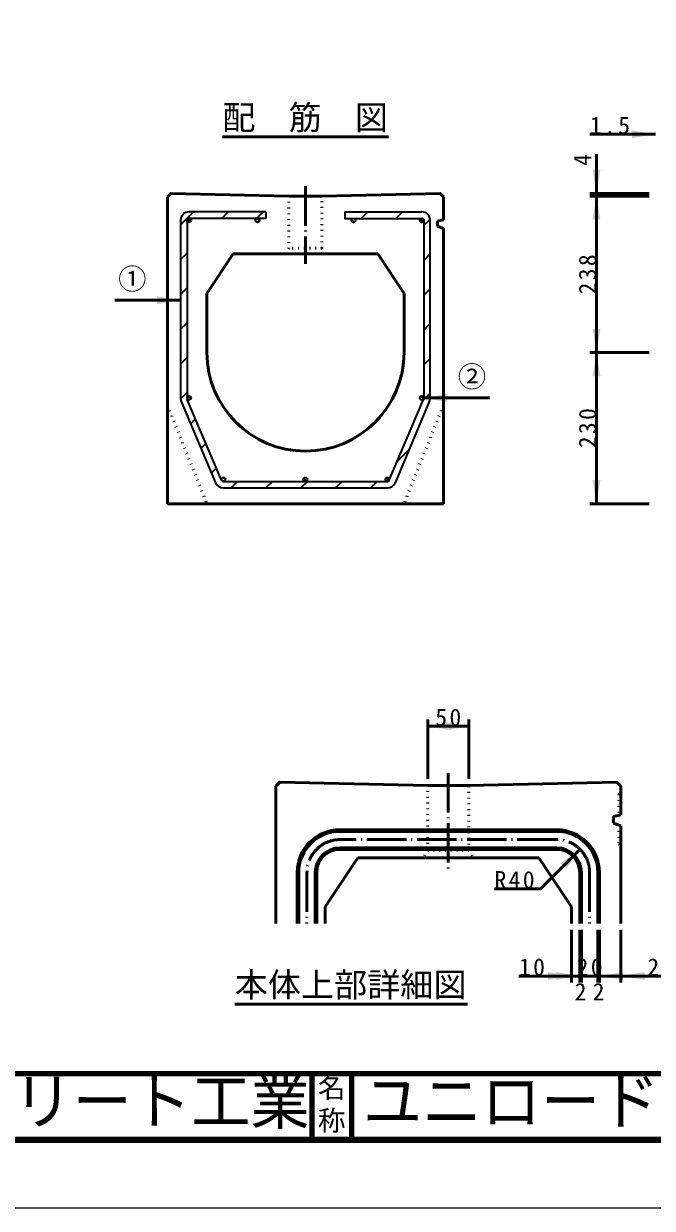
# Model space of a CAD drawing. Units: millimetres, scale not verified. Extents: x -2102 to 2102, y -1485 to 1485.
# Drawn here: x -1146 to -190, y -1485 to 317 of the extents above; entities that cross this region are included whole.
import ezdxf
from ezdxf.enums import TextEntityAlignment as Align

# ---------------------------------------------------------------- set-up
doc = ezdxf.new("R2010")
doc.units = ezdxf.units.MM
doc.header["$LTSCALE"] = 5
doc.linetypes.add('DOTTED', pattern=[1.75, 0.25, -1.5])
doc.linetypes.add('LONG_DASHED_DOTTED', pattern=[15.25, 12, -1.5, 0.25, -1.5])
doc.layers.add('0-0_V-nasSTD', color=7, linetype='Continuous', lineweight=35)
doc.layers.add('0-1_0', color=7, linetype='Continuous', lineweight=50)
doc.styles.add('ＭＳ ゴシック', font='')
doc.styles.get('ＭＳ ゴシック').set_extended_font_data('MS Gothic')

msp = doc.modelspace()

# ---------------------------------------------------------------- linework, layer by layer
at = {"layer": '0-0_V-nasSTD', "lineweight": 50}
for p, q in [((-742.443, 54.89), (-692.443, 54.89)), ((-531.307, -841.595), (-468.807, -841.595))]:
    msp.add_line(p, q, dxfattribs=at)
at = {"layer": '0-0_V-nasSTD', "linetype": 'DOTTED', "lineweight": 50}
for p, q in [((-742.443, 54.89), (-742.443, -24.11)), ((-692.443, -24.11), (-692.443, 54.89)), ((-742.443, -24.11), (-747.639, -33.11)), ((-692.443, -24.11), (-742.443, -24.11)), ((-692.443, -24.11), (-687.246, -33.11)), ((-531.307, -841.595), (-531.307, -940.345)), ((-468.807, -940.345), (-468.807, -841.595)), ((-531.307, -940.345), (-537.802, -951.595)), ((-468.807, -940.345), (-531.307, -940.345)), ((-468.807, -940.345), (-462.311, -951.595))]:
    msp.add_line(p, q, dxfattribs=at)
at = {"layer": '0-0_V-nasSTD'}
for p, q in [((-907.443, 11.304), (-887.856, 30.89)), ((-896.42, 20.146), (-892.186, 15.913)), ((-777.443, 30.89), (-894.443, 30.89)), ((-777.443, 20.89), (-894.443, 20.89)), ((-844.823, 20.89), (-834.823, 30.89)), ((-791.79, 20.89), (-781.79, 30.89)), ((-791.038, 20.831), (-787.502, 17.295)), ((-777.443, 30.89), (-777.443, 20.89)), ((-657.443, 30.89), (-540.443, 30.89)), ((-647.363, 18.577), (-643.756, 14.97)), ((-632.691, 20.89), (-622.691, 30.89)), ((-579.658, 20.89), (-569.658, 30.89)), ((-542.646, 19.926), (-538.407, 15.687)), ((-537.443, 10.073), (-527.601, 19.914)), ((-907.443, 17.89), (-907.443, -252.409)), ((-897.443, 17.89), (-897.443, -253.561)), ((-537.443, 17.89), (-537.443, -253.561)), ((-527.443, -251.491), (-527.443, 17.89)), ((-907.443, -41.729), (-897.443, -31.729)), ((-537.443, -42.96), (-527.443, -32.96)), ((-907.443, -94.762), (-897.443, -84.762)), ((-537.443, -95.993), (-527.443, -85.993)), ((-907.443, -147.795), (-897.443, -137.795)), ((-537.443, -149.027), (-527.443, -139.027)), ((-907.443, -200.828), (-897.443, -190.828)), ((-537.443, -202.06), (-527.443, -192.06)), ((-907.369, -253.788), (-897.443, -243.861)), ((-895.623, -249.352), (-891.684, -253.29)), ((-541.921, -249.5), (-537.832, -253.588)), ((-538.126, -255.776), (-527.443, -245.093)), ((-906.416, -257.472), (-854.113, -381.173)), ((-906.416, -257.472), (-906.416, -257.472)), ((-844.918, -377.287), (-897.202, -254.738)), ((-897.202, -254.738), (-897.202, -254.738)), ((-589.968, -377.287), (-537.683, -254.738)), ((-528.457, -256.524), (-580.792, -381.143)), ((-537.683, -254.698), (-537.683, -254.698)), ((-528.457, -256.524), (-528.457, -256.524)), ((-892.034, -291.486), (-884.667, -284.119)), ((-876.274, -328.759), (-868.807, -321.292)), ((-577.588, -348.271), (-559.312, -329.995)), ((-860.515, -366.032), (-852.948, -358.465)), ((-844.918, -377.287), (-844.918, -377.287)), ((-844.918, -377.287), (-844.918, -377.287)), ((-842.549, -373.135), (-839.184, -376.501)), ((-720.295, -375.181), (-716.514, -378.963)), ((-594.505, -373.693), (-590.311, -377.887)), ((-589.968, -377.287), (-589.968, -377.287)), ((-854.113, -381.173), (-854.113, -381.173)), ((-842.158, -379.11), (-592.728, -379.11)), ((-842.139, -389.11), (-592.778, -389.11)), ((-830.559, -389.11), (-820.559, -379.11)), ((-777.526, -389.11), (-767.526, -379.11)), ((-724.493, -389.11), (-714.493, -379.11)), ((-671.46, -389.11), (-661.46, -379.11)), ((-618.427, -389.11), (-608.427, -379.11)), ((-580.792, -381.143), (-580.792, -381.143))]:
    msp.add_line(p, q, dxfattribs=at)
at = {"layer": '0-0_V-nasSTD', "lineweight": 100}
for p, q in [((-707.5, -1280), (-707.5, -1380)), ((-647.5, -1280), (-647.5, -1380)), ((-1997.5, -1380), (1997.5, -1380))]:
    msp.add_line(p, q, dxfattribs=at)
at = {"layer": '0-0_V-nasSTD', "lineweight": 18}
for points in [[(-2102.5, -1485), (-2102.5, 1485), (2102.5, 1485), (2102.5, -1485)], [(-2002.5, -1385), (-2002.5, 1385), (2002.5, 1385), (2002.5, -1385)]]:
    msp.add_lwpolyline(points, close=True, dxfattribs=at)
at = {"layer": '0-0_V-nasSTD'}
msp.add_lwpolyline([(-657.443, 30.89), (-657.443, 20.89), (-540.443, 20.89)], dxfattribs=at)
for centre in [(-894.443, 17.89), (-790.443, 17.89), (-644.443, 17.89), (-540.443, 17.89), (-894.443, -252.11), (-540.443, -252.11), (-842.158, -376.11), (-717.443, -376.11), (-592.728, -376.11)]:
    msp.add_circle(centre, 3, dxfattribs=at)
for centre, radius, start, end in [((-894.443, 17.89), 13, 90, 180), ((-894.443, 17.89), 3, 90, 180), ((-894.443, 17.89), 3, 90, 180), ((-540.443, 17.89), 13, 0, 90), ((-540.443, 17.89), 3, 0, 90), ((-540.443, 17.89), 3, 0, 90), ((-540.443, -251.491), 13, 337.21925, 0), ((-540.443, -251.491), 13, 357.27086, 0), ((-894.443, -252.409), 13, 180, 202.91963), ((-894.443, -252.409), 13, 180, 202.91963), ((-894.443, -253.561), 3, 180, 203.10504), ((-894.443, -253.561), 3, 180, 203.10504), ((-540.443, -253.561), 3, 336.89496, 0), ((-842.158, -376.11), 3, 203.10504, 270), ((-842.158, -376.11), 3, 203.10504, 270), ((-842.158, -376.11), 3, 203.10504, 270), ((-592.728, -376.11), 3, 270, 336.90127), ((-592.728, -376.11), 3, 270, 336.90127), ((-592.728, -376.11), 3, 270, 336.90127), ((-842.139, -376.11), 13, 202.91963, 270), ((-592.778, -376.11), 13, 270, 337.21925)]:
    msp.add_arc(centre, radius, start, end, dxfattribs=at)
for points in [[(-220.686, 142.89), (-220.686, 154.89), (-184.686, 148.89)], [(-280.686, 94.89), (-274.686, 58.89), (-268.686, 94.89)], [(-280.686, 18.89), (-274.686, 54.89), (-268.686, 18.89)], [(-943.443, -109.525), (-943.443, -97.525), (-907.443, -103.525)], [(-280.686, -147.11), (-274.686, -183.11), (-268.686, -147.11)], [(-280.686, -219.11), (-274.686, -183.11), (-268.686, -219.11)], [(-537.443, -252.11), (-501.443, -258.11), (-501.443, -246.11)], [(-280.686, -377.11), (-274.686, -413.11), (-268.686, -377.11)], [(-531.307, -751.595), (-495.307, -757.595), (-495.307, -745.595)], [(-504.807, -757.595), (-504.807, -745.595), (-468.807, -751.595)], [(-329.4, -959.952), (-320.914, -968.438), (-299.701, -938.739)], [(-348.557, -1137.595), (-348.557, -1125.595), (-312.557, -1131.595)], [(-336.057, -1137.595), (-336.057, -1125.595), (-300.057, -1131.595)], [(-270.057, -1131.595), (-234.057, -1137.595), (-234.057, -1125.595)], [(-237.557, -1131.595), (-201.557, -1137.595), (-201.557, -1125.595)]]:
    msp.add_solid(points, dxfattribs=at)
at = {"layer": '0-1_0'}
for p, q in [((-843.846, 144.89), (-591.039, 144.89)), ((-284.686, 148.89), (-184.686, 148.89)), ((-274.686, 118.89), (-274.686, 58.89)), ((-742.443, 54.89), (-692.443, 54.89)), ((-194.686, 58.89), (-284.686, 58.89)), ((-194.686, 54.89), (-284.686, 54.89)), ((-274.686, 54.89), (-274.686, 58.89)), ((-927.443, -413.11), (-927.443, 53.89)), ((-507.443, 18.905), (-507.443, 53.89)), ((-516.443, 16.89), (-507.443, 18.905)), ((-516.443, 8.89), (-516.443, 16.89)), ((-516.443, 8.89), (-507.443, 5.532)), ((-507.443, -413.11), (-507.443, 5.532)), ((-827.443, -33.11), (-867.443, -93.11)), ((-827.443, -33.11), (-607.443, -33.11)), ((-607.443, -33.11), (-567.443, -93.11)), ((-1007.443, -103.525), (-907.443, -103.525)), ((-867.443, -93.11), (-867.443, -183.11)), ((-567.443, -93.11), (-567.443, -183.11)), ((-194.686, -183.11), (-284.686, -183.11)), ((-437.443, -252.11), (-537.443, -252.11)), ((-927.443, -413.11), (-507.443, -413.11)), ((-194.686, -413.11), (-284.686, -413.11)), ((-531.307, -831.595), (-531.307, -741.595)), ((-531.307, -751.595), (-468.807, -751.595)), ((-468.807, -831.595), (-468.807, -741.595)), ((-762.557, -842.845), (-762.557, -1051.595)), ((-531.307, -841.595), (-468.807, -841.595)), ((-237.557, -886.576), (-237.557, -842.845)), ((-248.807, -889.095), (-237.557, -886.576)), ((-248.807, -899.095), (-248.807, -889.095)), ((-248.807, -899.095), (-237.557, -903.292)), ((-335.057, -909.095), (-665.057, -909.095)), ((-335.057, -911.595), (-665.057, -911.595)), ((-237.557, -903.292), (-237.557, -1051.595)), ((-335.057, -936.595), (-665.057, -936.595)), ((-637.557, -951.595), (-687.557, -1026.595)), ((-335.057, -939.095), (-665.057, -939.095)), ((-637.557, -951.595), (-362.557, -951.595)), ((-362.557, -951.595), (-312.557, -1026.595)), ((-359.805, -998.843), (-299.701, -938.739)), ((-730.057, -974.095), (-730.057, -1051.595)), ((-727.557, -974.095), (-727.557, -1051.595)), ((-702.557, -974.095), (-702.557, -1051.595)), ((-700.057, -974.095), (-700.057, -1051.595)), ((-300.057, -1051.595), (-300.057, -974.095)), ((-297.557, -974.095), (-297.557, -1051.595)), ((-272.557, -974.095), (-272.557, -1051.595)), ((-270.057, -1051.595), (-270.057, -974.095)), ((-359.805, -998.843), (-429.805, -998.843)), ((-687.557, -1026.595), (-687.557, -1051.595)), ((-312.557, -1026.595), (-312.557, -1051.595)), ((-312.557, -1061.595), (-312.557, -1141.595)), ((-300.057, -1061.595), (-300.057, -1141.595)), ((-297.557, -1061.595), (-297.557, -1141.595)), ((-272.557, -1061.595), (-272.557, -1141.595)), ((-270.057, -1061.595), (-270.057, -1141.595)), ((-237.557, -1061.595), (-237.557, -1141.595)), ((-392.557, -1131.595), (-312.557, -1131.595)), ((-312.557, -1131.595), (-300.057, -1131.595)), ((-157.557, -1131.595), (-237.557, -1131.595)), ((-825.025, -1174.429), (-471.015, -1174.429))]:
    msp.add_line(p, q, dxfattribs=at)
at = {"layer": '0-1_0', "linetype": 'LONG_DASHED_DOTTED'}
for p, q in [((-717.443, 69.89), (-717.443, -48.11)), ((-500.057, -822.845), (-500.057, -970.345)), ((-335.057, -924.095), (-665.057, -924.095)), ((-715.057, -974.095), (-715.057, -1051.595)), ((-285.057, -974.095), (-285.057, -1051.595))]:
    msp.add_line(p, q, dxfattribs=at)
at = {"layer": '0-1_0', "linetype": 'DOTTED'}
for p, q in [((-927.443, -263.11), (-867.443, -413.11)), ((-507.443, -263.11), (-567.443, -413.11)), ((-240.432, -855.345), (-237.557, -852.47)), ((-240.432, -855.345), (-240.432, -887.22))]:
    msp.add_line(p, q, dxfattribs=at)
at = {"layer": '0-1_0', "lineweight": 100}
msp.add_line((-1997.5, -1280), (1997.5, -1280), dxfattribs=at)
at = {"layer": '0-1_0'}
for points in [[(-742.443, 54.89), (-922.443, 58.89), (-927.443, 53.89)], [(-692.443, 54.89), (-512.443, 58.89), (-507.443, 53.89)], [(-274.686, -413.11), (-274.686, -183.11), (-274.686, 54.89)], [(-531.307, -841.595), (-756.307, -836.595), (-762.557, -842.845)], [(-468.807, -841.595), (-243.807, -836.595), (-237.557, -842.845)], [(-300.057, -1131.595), (-297.557, -1131.595), (-272.557, -1131.595), (-270.057, -1131.595), (-237.557, -1131.595)]]:
    msp.add_lwpolyline(points, dxfattribs=at)
at = {"layer": '0-1_0', "linetype": 'DOTTED'}
msp.add_lwpolyline([(-240.432, -902.22), (-240.432, -930.345), (-237.557, -933.22)], dxfattribs=at)
at = {"layer": '0-1_0'}
for centre, radius, start, end in [((-717.443, -183.11), 150, 180, 270), ((-717.443, -183.11), 150, 270, 0), ((-665.057, -974.095), 65, 90, 180), ((-665.057, -974.095), 62.5, 90, 180), ((-335.057, -974.095), 65, 0, 90), ((-335.057, -974.095), 62.5, 0, 90), ((-665.057, -974.095), 37.5, 90, 180), ((-335.057, -974.095), 37.5, 0, 90), ((-665.057, -974.095), 35, 90, 180), ((-335.057, -974.095), 35, 0, 90)]:
    msp.add_arc(centre, radius, start, end, dxfattribs=at)
at = {"layer": '0-1_0', "linetype": 'LONG_DASHED_DOTTED'}
for centre, start, end in [((-665.057, -974.095), 90, 180), ((-335.057, -974.095), 0, 90)]:
    msp.add_arc(centre, 50, start, end, dxfattribs=at)

# ---------------------------------------------------------------- texts
at = {"layer": '0-0_V-nasSTD', "style": 'ＭＳ ゴシック'}
for s, height, p in [('配\u3000筋\u3000図', 36.95, (-843.846, 144.89)), ('①', 31.67, (-1002.443, -96.525)), ('②', 31.67, (-485.643, -245.11)), ('本体上部詳細図', 36.95, (-825.025, -1174.429)), ('2', 26.39, (-307.807, -1176.595)), ('2', 26.39, (-280.307, -1176.595)), ('名', 30.79, (-698.518, -1326.001)), ('称', 30.79, (-698.524, -1375.99))]:
    msp.add_text(s, height=height, dxfattribs=at).set_placement(p, align=Align.BOTTOM_LEFT)
msp.add_text('4', height=26.39, rotation=90, dxfattribs=at).set_placement((-274.686, 100.89), align=Align.BOTTOM_LEFT)
at = {"layer": '0-0_V-nasSTD', "style": 'ＭＳ ゴシック', "width": 0.95}
for s, p in [('株式会社船生コンクリート工業', (-1974.25, -1377.5)), ('ユニロードⅡ ＶＳＧグレーチング埋込タイプ', (-630, -1377.5))]:
    msp.add_text(s, height=69.65, dxfattribs=at).set_placement(p, align=Align.BOTTOM_LEFT)
at = {"layer": '0-0_V-nasSTD', "char_height": 26.39, "attachment_point": 7, "style": 'ＭＳ ゴシック'}
for s, insert in [('\\T1.2;1.5', (-284.686, 148.89)), ('\\T1.2;50', (-519.857, -751.595)), ('\\T1.2;R40', (-429.805, -998.843)), ('\\T1.2;10', (-392.557, -1131.595)), ('\\T1.2;20', (-304.857, -1131.595)), ('\\T1.2;26', (-197.157, -1131.595))]:
    msp.add_mtext(s, dxfattribs=dict(at, insert=insert))
at = {"layer": '0-0_V-nasSTD', "char_height": 26.39, "attachment_point": 7, "rotation": 90, "style": 'ＭＳ ゴシック'}
for s, insert in [('\\T1.2;238', (-274.686, -94.71)), ('\\T1.2;230', (-274.686, -328.71))]:
    msp.add_mtext(s, dxfattribs=dict(at, insert=insert))

doc.saveas('drawing.dxf')
